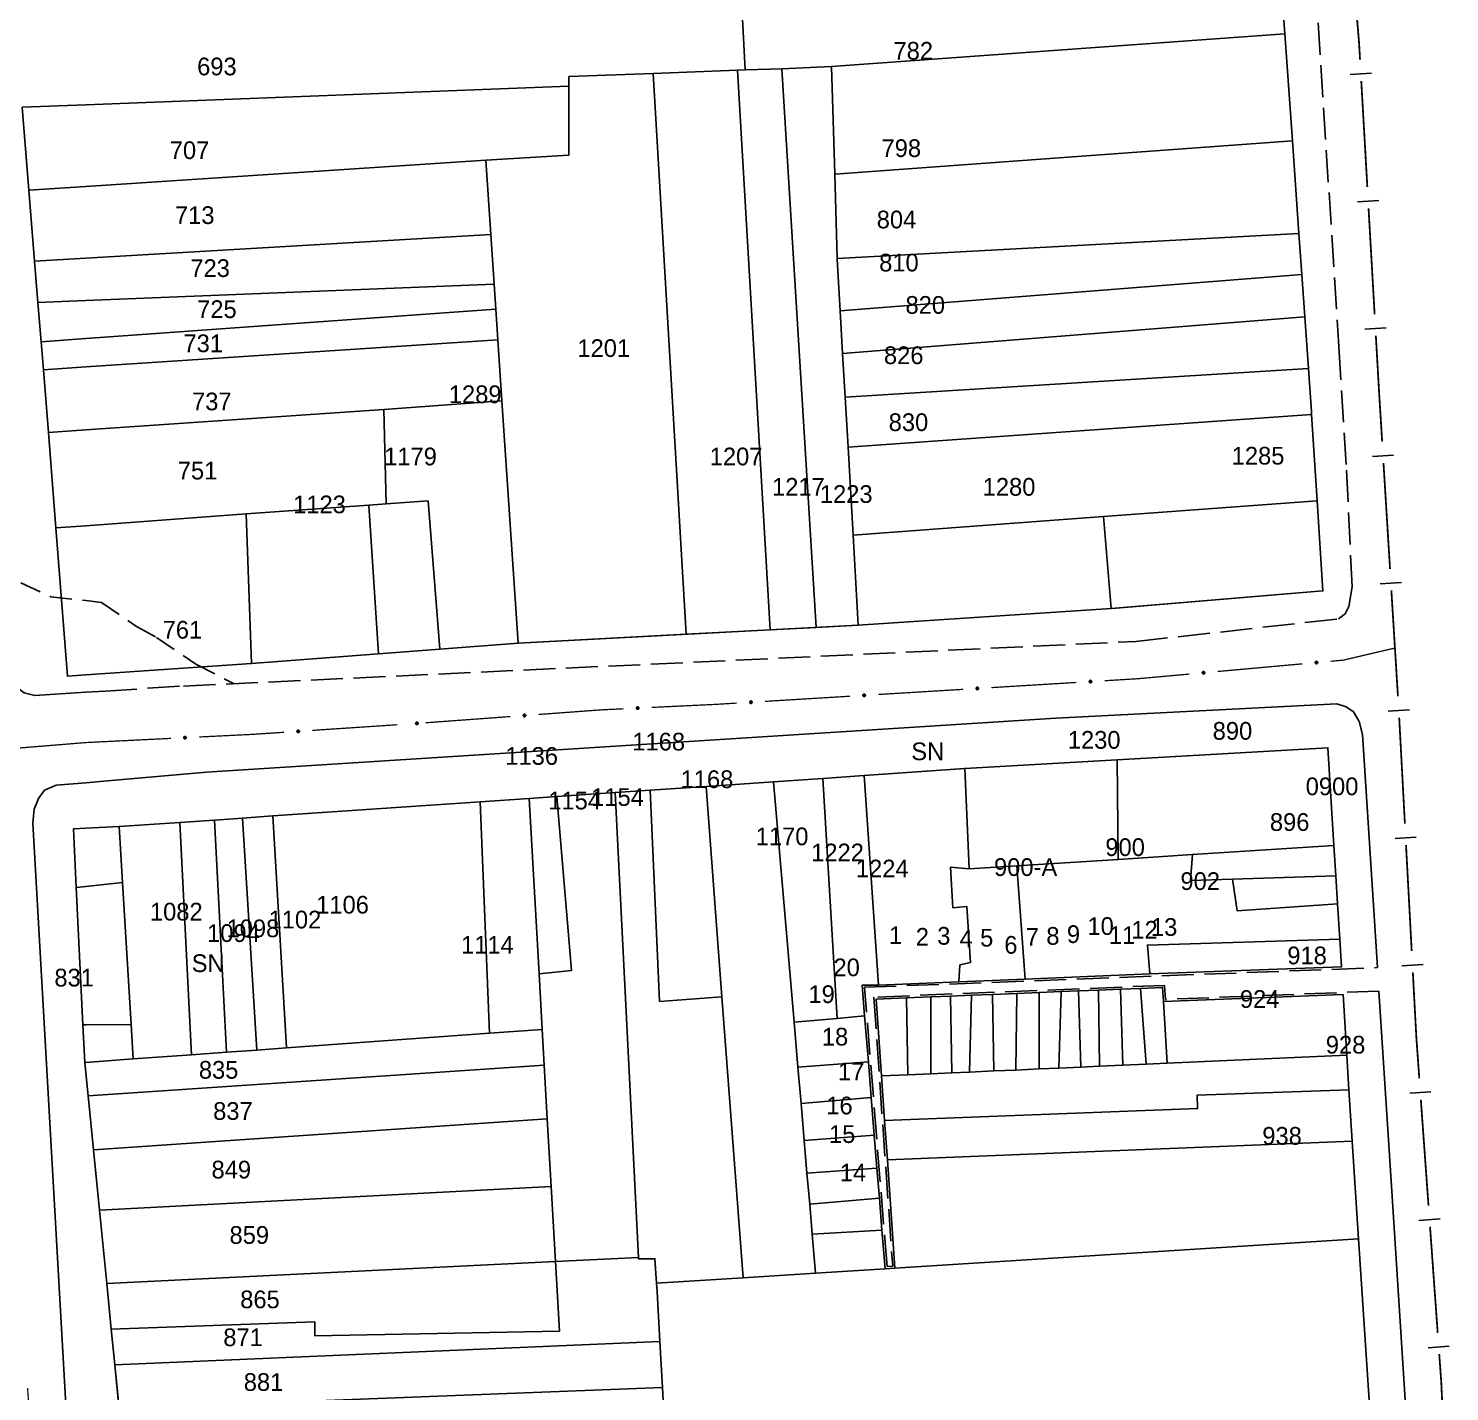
# Model space of a CAD drawing. Extents: x 201053 to 202535, y 4855063 to 4857394.
# Drawn here: x 202310.5 to 202511, y 4856424.2 to 4856616.6 of the extents above; entities that cross this region are included whole.
import ezdxf
from ezdxf.enums import TextEntityAlignment as Align

# ---------------------------------------------------------------- set-up
doc = ezdxf.new("R2010")
doc.units = 0
doc.header["$LTSCALE"] = 1.5
doc.header["$MEASUREMENT"] = 0
doc.linetypes.add('TRACO_11', pattern=[8, 3, -1, 3, -1])
doc.linetypes.add('TRACO_15', pattern=[3, 2, -1])
for name, color, linetype in [('CD_MALHA_LOTES', 7, 'CONTINUOUS'), ('LM-LIM-SETORES-BAIRROS', 250, 'CONTINUOUS'), ('RU-QUADRA', 210, 'CONTINUOUS'), ('SV-CAMINHO-TRILHA', 20, 'CONTINUOUS'), ('SV-EIXO-RUA-N-PAV', 6, 'CONTINUOUS'), ('SV-EIXO-RUA-PAV', 20, 'CONTINUOUS'), ('SV-RUA-PAVIM', 7, 'CONTINUOUS'), ('Th_NmrPort', 7, 'CONTINUOUS')]:
    doc.layers.add(name, color=color, linetype=linetype)

msp = doc.modelspace()

# ---------------------------------------------------------------- linework, layer by layer
at = {"layer": 'CD_MALHA_LOTES', "linetype": 'Continuous', "flags": 128}
for points in [[(202486.84, 4856628.23), (202486.89, 4856627.49), (202487.72, 4856615.78)], [(202411.61, 4856610.7), (202410.79, 4856625.99)], [(202423.77, 4856611.17), (202487.72, 4856615.78)], [(202487.72, 4856615.78), (202488.79, 4856600.68)], [(202398.62, 4856610.22), (202410.5, 4856610.66)], [(202410.5, 4856610.66), (202411.61, 4856610.7)], [(202415.14, 4856531.69), (202410.5, 4856610.66)], [(202416.74, 4856610.86), (202411.61, 4856610.7)], [(202416.74, 4856610.86), (202423.77, 4856611.17)], [(202421.62, 4856532.03), (202416.74, 4856610.86)], [(202424.22, 4856596.02), (202423.77, 4856611.17)], [(202318.57, 4856605.8), (202386.73, 4856608.43)], [(202374.98, 4856597.96), (202386.73, 4856598.7), (202386.73, 4856608.43)], [(202386.73, 4856608.43), (202386.73, 4856609.78), (202398.62, 4856610.22)], [(202403.25, 4856531.07), (202398.62, 4856610.22)], [(202309.59, 4856605.45), (202318.57, 4856605.8)], [(202310.54, 4856593.73), (202309.59, 4856605.45)], [(202424.22, 4856596.02), (202488.79, 4856600.68)], [(202488.79, 4856600.68), (202489.71, 4856587.63)], [(202318.57, 4856594.26), (202374.98, 4856597.96)], [(202375.69, 4856587.49), (202374.98, 4856597.96)], [(202310.54, 4856593.73), (202318.57, 4856594.26)], [(202424.58, 4856584.1), (202424.22, 4856596.02)], [(202311.35, 4856583.74), (202310.54, 4856593.73)], [(202318.57, 4856584.16), (202375.69, 4856587.49)], [(202376.16, 4856580.46), (202375.69, 4856587.49)], [(202424.58, 4856584.1), (202489.71, 4856587.63)], [(202489.71, 4856587.63), (202490.12, 4856581.83)], [(202311.35, 4856583.74), (202318.57, 4856584.16)], [(202311.82, 4856577.91), (202311.35, 4856583.74)], [(202425, 4856576.69), (202424.58, 4856583.96), (202424.58, 4856584.1)], [(202318.57, 4856578.18), (202376.16, 4856580.46)], [(202376.4, 4856576.94), (202376.16, 4856580.46)], [(202425, 4856576.69), (202490.12, 4856581.83)], [(202490.12, 4856581.83), (202490.54, 4856575.87)], [(202311.82, 4856577.91), (202318.57, 4856578.18)], [(202312.27, 4856572.35), (202311.82, 4856577.91)], [(202318.57, 4856572.8), (202376.4, 4856576.94)], [(202376.69, 4856572.62), (202376.4, 4856576.94)], [(202425.34, 4856570.71), (202425, 4856576.69)], [(202425.34, 4856570.71), (202490.54, 4856575.87)], [(202490.54, 4856575.87), (202491.06, 4856568.57)], [(202312.27, 4856572.35), (202318.57, 4856572.8)], [(202312.59, 4856568.41), (202312.27, 4856572.35)], [(202318.57, 4856568.8), (202376.69, 4856572.62)], [(202377.27, 4856563.99), (202376.69, 4856572.62)], [(202425.7, 4856564.52), (202425.34, 4856570.71)], [(202312.59, 4856568.41), (202318.57, 4856568.8)], [(202313.31, 4856559.56), (202312.59, 4856568.41)], [(202425.7, 4856564.52), (202491.06, 4856568.57)], [(202491.06, 4856568.57), (202491.49, 4856562.47), (202491.51, 4856562.08)], [(202426.11, 4856557.48), (202425.7, 4856564.52)], [(202318.57, 4856559.92), (202360.63, 4856562.78)], [(202360.63, 4856562.78), (202377.27, 4856563.99)], [(202360.95, 4856549.48), (202360.63, 4856562.78)], [(202379.58, 4856529.8), (202377.27, 4856563.99)], [(202426.11, 4856557.48), (202491.51, 4856562.08)], [(202491.51, 4856562.08), (202492.3, 4856549.91)], [(202313.31, 4856559.56), (202318.57, 4856559.92)], [(202314.33, 4856546.07), (202313.31, 4856559.56)], [(202426.82, 4856545.04), (202426.11, 4856557.48)], [(202341.18, 4856548.06), (202358.51, 4856549.3)], [(202358.51, 4856549.3), (202360.95, 4856549.48)], [(202359.87, 4856528.31), (202358.51, 4856549.3)], [(202368.51, 4856528.97), (202366.86, 4856549.9), (202360.95, 4856549.48)], [(202462.16, 4856547.67), (202492.3, 4856549.91)], [(202492.3, 4856549.91), (202493.11, 4856537.2), (202463.91, 4856534.76), (202463.24, 4856534.72)], [(202314.33, 4856546.07), (202318.57, 4856546.38)], [(202318.57, 4856546.38), (202341.18, 4856548.06)], [(202341.95, 4856526.96), (202341.18, 4856548.06)], [(202426.82, 4856545.04), (202462.16, 4856547.67)], [(202463.24, 4856534.72), (202462.16, 4856547.67)], [(202315.96, 4856525.15), (202314.33, 4856546.07)], [(202427.55, 4856532.35), (202426.82, 4856545.04)], [(202463.24, 4856534.72), (202427.55, 4856532.35)], [(202427.55, 4856532.35), (202421.62, 4856532.03)], [(202403.25, 4856531.07), (202379.58, 4856529.8)], [(202415.14, 4856531.69), (202403.25, 4856531.07)], [(202421.62, 4856532.03), (202415.14, 4856531.69)], [(202359.87, 4856528.31), (202341.95, 4856526.96)], [(202368.51, 4856528.97), (202359.87, 4856528.31)], [(202379.58, 4856529.8), (202368.51, 4856528.97)], [(202341.95, 4856526.96), (202318.57, 4856525.33)], [(202318.57, 4856525.33), (202315.96, 4856525.15)], [(202464.09, 4856513.35), (202493.81, 4856515.06), (202494.66, 4856501.25)], [(202428.4, 4856511.14), (202442.55, 4856512.11), (202442.57, 4856512.11)], [(202442.57, 4856512.11), (202464.09, 4856513.35)], [(202443.21, 4856497.98), (202442.57, 4856512.11)], [(202464.23, 4856499.31), (202464.09, 4856513.35)], [(202406.07, 4856509.61), (202415.6, 4856510.26)], [(202415.6, 4856510.26), (202422.53, 4856510.74)], [(202418.49, 4856476.31), (202415.6, 4856510.26)], [(202422.53, 4856510.74), (202428.4, 4856511.14)], [(202424.55, 4856476.87), (202422.53, 4856510.74)], [(202430.39, 4856481.55), (202428.4, 4856511.14)], [(202381.1, 4856507.9), (202385, 4856508.17)], [(202382.51, 4856483.15), (202387.07, 4856483.61), (202385, 4856508.17)], [(202385, 4856508.17), (202393.25, 4856508.73)], [(202393.25, 4856508.73), (202398.17, 4856509.07)], [(202396.54, 4856443.12), (202393.25, 4856508.73)], [(202398.17, 4856509.07), (202406.07, 4856509.61)], [(202408.31, 4856479.92), (202399.51, 4856479.25), (202398.17, 4856509.07)], [(202408.31, 4856479.92), (202406.07, 4856509.61)], [(202344.97, 4856505.43), (202374.21, 4856507.43)], [(202374.21, 4856507.43), (202381.1, 4856507.9)], [(202375.53, 4856474.78), (202374.21, 4856507.43)], [(202382.51, 4856483.15), (202381.1, 4856507.9)], [(202323.25, 4856503.94), (202331.82, 4856504.53)], [(202331.82, 4856504.53), (202336.72, 4856504.86)], [(202333.48, 4856471.73), (202331.82, 4856504.53)], [(202336.72, 4856504.86), (202340.69, 4856505.14)], [(202338.43, 4856472.09), (202336.72, 4856504.86)], [(202340.69, 4856505.14), (202344.97, 4856505.43)], [(202342.68, 4856472.4), (202340.69, 4856505.14)], [(202346.9, 4856472.71), (202344.97, 4856505.43)], [(202318.57, 4856503.7), (202316.81, 4856503.61)], [(202316.81, 4856503.61), (202317.21, 4856495.32)], [(202323.25, 4856503.94), (202318.57, 4856503.7)], [(202323.73, 4856496.03), (202323.25, 4856503.94)], [(202474.71, 4856499.98), (202494.66, 4856501.25)], [(202494.66, 4856501.25), (202494.92, 4856496.98)], [(202441.74, 4856482.02), (202441.89, 4856484.42), (202443.37, 4856484.75), (202442.88, 4856492.64), (202440.91, 4856492.47), (202440.58, 4856498.22), (202443.21, 4856497.98)], [(202449.94, 4856498.4), (202443.21, 4856497.98)], [(202449.94, 4856498.4), (202464.23, 4856499.31)], [(202451.11, 4856482.42), (202449.94, 4856498.4)], [(202474.71, 4856499.98), (202464.23, 4856499.31)], [(202480.34, 4856496.52), (202474.42, 4856496.33), (202474.71, 4856499.98)], [(202318.57, 4856495.47), (202323.73, 4856496.03)], [(202324.96, 4856476), (202323.73, 4856496.03)], [(202480.34, 4856496.52), (202494.92, 4856496.98)], [(202495.16, 4856493.03), (202481, 4856492.06), (202480.34, 4856496.52)], [(202494.92, 4856496.98), (202495.16, 4856493.03)], [(202317.21, 4856495.32), (202318.57, 4856495.47)], [(202318.16, 4856475.97), (202317.21, 4856495.32)], [(202495.16, 4856493.03), (202495.47, 4856488.05)], [(202468.69, 4856483.16), (202468.35, 4856487.21), (202495.47, 4856488.05)], [(202495.47, 4856488.05), (202495.71, 4856484.14)], [(202495.71, 4856484.14), (202468.69, 4856483.16)], [(202382.95, 4856475.31), (202382.51, 4856483.15)], [(202441.74, 4856482.02), (202430.39, 4856481.55)], [(202451.11, 4856482.42), (202441.74, 4856482.02)], [(202468.69, 4856483.16), (202451.11, 4856482.42)], [(202430.39, 4856481.55), (202428.09, 4856481.55), (202428.44, 4856477.22)], [(202437.79, 4856479.89), (202440.57, 4856480)], [(202440.57, 4856480), (202443.54, 4856480.12)], [(202440.75, 4856469.18), (202440.57, 4856480)], [(202443.22, 4856469.29), (202443.54, 4856480.12)], [(202443.54, 4856480.12), (202446.5, 4856480.24)], [(202446.5, 4856480.24), (202449.94, 4856480.38)], [(202446.66, 4856469.45), (202446.5, 4856480.24)], [(202449.77, 4856469.58), (202449.94, 4856480.38)], [(202449.94, 4856480.38), (202453.06, 4856480.51)], [(202453.06, 4856480.51), (202456.19, 4856480.64)], [(202453.06, 4856480.51), (202453.06, 4856469.73)], [(202455.86, 4856469.86), (202456.19, 4856480.64)], [(202456.19, 4856480.64), (202458.64, 4856480.74)], [(202458.64, 4856480.74), (202461.44, 4856480.85)], [(202458.96, 4856470), (202458.64, 4856480.74)], [(202461.44, 4856480.85), (202464.56, 4856480.98)], [(202461.6, 4856470.11), (202461.44, 4856480.85)], [(202464.56, 4856480.98), (202467.36, 4856481.09)], [(202464.89, 4856470.26), (202464.56, 4856480.98)], [(202467.36, 4856481.09), (202470.48, 4856481.22)], [(202468.18, 4856470.41), (202467.36, 4856481.09)], [(202470.48, 4856481.22), (202470.6, 4856479.23)], [(202470.6, 4856479.23), (202495.95, 4856480.22)], [(202495.95, 4856480.22), (202496.48, 4856471.67)], [(202411.31, 4856440.27), (202408.31, 4856479.92)], [(202430.82, 4856468.74), (202430.06, 4856479.57), (202434.34, 4856479.75)], [(202434.34, 4856479.75), (202437.79, 4856479.89)], [(202434.52, 4856468.9), (202434.34, 4856479.75)], [(202437.79, 4856469.05), (202437.79, 4856479.89)], [(202471.15, 4856470.54), (202470.6, 4856479.23)], [(202318.16, 4856475.97), (202318.57, 4856475.97)], [(202318.42, 4856470.65), (202318.16, 4856475.97)], [(202318.57, 4856475.97), (202324.96, 4856476)], [(202325.26, 4856471.14), (202324.96, 4856476)], [(202418.49, 4856476.31), (202424.55, 4856476.87)], [(202419.04, 4856469.96), (202418.49, 4856476.31)], [(202428.44, 4856477.22), (202424.55, 4856476.87)], [(202428.44, 4856477.22), (202428.97, 4856470.72)], [(202375.53, 4856474.78), (202346.9, 4856472.71)], [(202382.95, 4856475.31), (202375.53, 4856474.78)], [(202383.24, 4856470.26), (202382.95, 4856475.31)], [(202338.43, 4856472.09), (202333.48, 4856471.73)], [(202342.68, 4856472.4), (202338.43, 4856472.09)], [(202346.9, 4856472.71), (202342.68, 4856472.4)], [(202318.42, 4856470.65), (202318.57, 4856470.66)], [(202318.57, 4856469.18), (202318.42, 4856470.65)], [(202318.57, 4856470.66), (202325.26, 4856471.14)], [(202318.89, 4856465.93), (202383.24, 4856470.26)], [(202333.48, 4856471.73), (202325.26, 4856471.14)], [(202383.67, 4856462.67), (202383.24, 4856470.26)], [(202419.04, 4856469.96), (202428.97, 4856470.72)], [(202419.47, 4856464.84), (202419.04, 4856469.96)], [(202428.97, 4856470.72), (202429.38, 4856465.68)], [(202458.96, 4856470), (202455.86, 4856469.86)], [(202461.6, 4856470.11), (202458.96, 4856470)], [(202464.89, 4856470.26), (202461.6, 4856470.11)], [(202468.18, 4856470.41), (202464.89, 4856470.26)], [(202471.15, 4856470.54), (202468.18, 4856470.41)], [(202496.48, 4856471.67), (202471.15, 4856470.54)], [(202496.48, 4856471.67), (202496.78, 4856466.78)], [(202318.89, 4856465.93), (202318.57, 4856469.18)], [(202430.82, 4856468.74), (202434.52, 4856468.9)], [(202431.26, 4856462.48), (202430.82, 4856468.74)], [(202437.79, 4856469.05), (202434.52, 4856468.9)], [(202440.75, 4856469.18), (202437.79, 4856469.05)], [(202443.22, 4856469.29), (202440.75, 4856469.18)], [(202446.66, 4856469.45), (202443.22, 4856469.29)], [(202449.77, 4856469.58), (202446.66, 4856469.45)], [(202453.06, 4856469.73), (202449.77, 4856469.58)], [(202455.86, 4856469.86), (202453.06, 4856469.73)], [(202319.64, 4856458.31), (202318.89, 4856465.93)], [(202431.26, 4856462.48), (202475.41, 4856464.13), (202475.35, 4856466.01), (202496.78, 4856466.78)], [(202496.78, 4856466.78), (202497.22, 4856459.52)], [(202419.47, 4856464.84), (202429.38, 4856465.68)], [(202419.92, 4856459.62), (202419.47, 4856464.84)], [(202429.38, 4856465.68), (202429.8, 4856460.41)], [(202319.64, 4856458.31), (202383.67, 4856462.67)], [(202384.21, 4856453.15), (202383.67, 4856462.67)], [(202431.65, 4856456.9), (202431.26, 4856462.48)], [(202419.92, 4856459.62), (202429.8, 4856460.41)], [(202429.8, 4856460.41), (202430.18, 4856455.71)], [(202320.48, 4856449.79), (202319.64, 4856458.31)], [(202420.31, 4856455.02), (202419.92, 4856459.62)], [(202431.65, 4856456.9), (202497.22, 4856459.52)], [(202497.22, 4856459.52), (202498.12, 4856445.75)], [(202432.72, 4856441.63), (202431.65, 4856456.9)], [(202420.31, 4856455.02), (202430.18, 4856455.71)], [(202420.69, 4856450.63), (202420.31, 4856455.02)], [(202430.18, 4856455.71), (202430.53, 4856451.49)], [(202320.48, 4856449.79), (202384.21, 4856453.15)], [(202384.82, 4856442.54), (202384.21, 4856453.15)], [(202420.69, 4856450.63), (202430.53, 4856451.49)], [(202421.05, 4856446.4), (202420.69, 4856450.63)], [(202430.53, 4856451.49), (202430.89, 4856447)], [(202321.51, 4856439.44), (202320.48, 4856449.79)], [(202421.05, 4856446.4), (202430.89, 4856447)], [(202421.51, 4856440.92), (202421.05, 4856446.4)], [(202430.89, 4856447), (202431.33, 4856441.54)], [(202498.12, 4856445.75), (202432.72, 4856441.63)], [(202498.12, 4856445.75), (202502.52, 4856378.86), (202502.53, 4856378.73)], [(202321.51, 4856439.44), (202384.82, 4856442.54)], [(202322.14, 4856433.03), (202350.87, 4856434.06), (202350.87, 4856432.09), (202385.38, 4856432.75), (202384.82, 4856442.54)], [(202396.54, 4856443.12), (202384.82, 4856442.54)], [(202399.09, 4856439.5), (202398.85, 4856442.94), (202396.55, 4856442.94), (202396.54, 4856443.12)], [(202399.09, 4856439.5), (202411.31, 4856440.27)], [(202421.51, 4856440.92), (202411.31, 4856440.27)], [(202431.33, 4856441.54), (202421.51, 4856440.92)], [(202431.33, 4856441.54), (202432.72, 4856441.63)], [(202322.14, 4856433.03), (202321.51, 4856439.44)], [(202399.56, 4856431.25), (202399.18, 4856438.34), (202399.09, 4856439.5)], [(202322.64, 4856427.97), (202322.14, 4856433.03)], [(202322.64, 4856427.97), (202399.56, 4856431.25)], [(202399.91, 4856424.76), (202399.56, 4856431.25)], [(202323.25, 4856421.82), (202322.64, 4856427.97)], [(202323.25, 4856421.82), (202399.91, 4856424.76)], [(202400.21, 4856419.18), (202399.91, 4856424.76)]]:
    msp.add_lwpolyline(points, dxfattribs=at)
at = {"layer": 'LM-LIM-SETORES-BAIRROS', "const_width": 0.25}
for points in [[(202498.2, 4856614.56), (202497.15684, 4856627.110127)], [(202498.223246, 4856614.15407), (202498.2, 4856614.56)], [(202498.337589, 4856612.157342), (202498.223246, 4856614.15407)], [(202499.366675, 4856594.186783), (202498.509103, 4856609.162249)], [(202500.395761, 4856576.216224), (202499.538189, 4856591.19169)], [(202501.01, 4856565.49), (202500.567276, 4856573.221131)], [(202501.025831, 4856565.234287), (202501.01, 4856565.49)], [(202501.458358, 4856558.247662), (202501.025831, 4856565.234287)], [(202502.570571, 4856540.282057), (202501.643727, 4856555.253395)], [(202503.682784, 4856522.316451), (202502.75594, 4856537.287789)], [(202504.664293, 4856504.343298), (202503.861698, 4856519.321811)], [(202505.627407, 4856486.369083), (202504.824812, 4856501.347596)], [(202506.28, 4856474.19), (202505.787926, 4856483.373381)], [(202506.337935, 4856473.388646), (202506.28, 4856474.19)], [(202506.698477, 4856468.401662), (202506.337935, 4856473.388646)], [(202507.996428, 4856450.44852), (202506.914802, 4856465.409472)], [(202509.29438, 4856432.495377), (202508.212754, 4856447.456329)], [(202509.79, 4856425.64), (202509.510705, 4856429.503187)], [(202509.795905, 4856425.513407), (202509.79, 4856425.64)], [(202510.04, 4856420.28), (202509.795905, 4856425.513407)]]:
    msp.add_lwpolyline(points, dxfattribs=at)
at = {"layer": 'LM-LIM-SETORES-BAIRROS'}
for points in [[(202499.949478, 4856610.24637), (202496.954385, 4856610.074856)], [(202500.978564, 4856592.275811), (202497.983471, 4856592.104297)], [(202502.007651, 4856574.305253), (202499.012558, 4856574.133738)], [(202503.079071, 4856556.344168), (202500.084803, 4856556.158799)], [(202504.191284, 4856538.378563), (202501.197017, 4856538.193194)], [(202505.303497, 4856520.412957), (202502.30923, 4856520.227588)], [(202506.269157, 4856502.426423), (202503.273454, 4856502.265904)], [(202507.232271, 4856484.452208), (202504.236568, 4856484.291689)], [(202508.338789, 4856466.515031), (202505.346599, 4856466.298706)], [(202509.63674, 4856448.561889), (202506.64455, 4856448.345563)], [(202510.934692, 4856430.608746), (202507.942501, 4856430.392421)]]:
    msp.add_lwpolyline(points, dxfattribs=at)
at = {"layer": 'RU-QUADRA', "linetype": 'Continuous', "flags": 128}
for points in [[(202309.59, 4856605.45), (202310.54, 4856593.73), (202311.35, 4856583.74), (202311.82, 4856577.91), (202312.27, 4856572.35), (202312.59, 4856568.41), (202313.31, 4856559.56), (202314.33, 4856546.07), (202315.96, 4856525.15), (202318.57, 4856525.33), (202341.95, 4856526.96), (202359.87, 4856528.31), (202368.51, 4856528.97), (202379.58, 4856529.8), (202427.55, 4856532.35), (202463.24, 4856534.72), (202493.11, 4856537.2), (202492.3, 4856549.91), (202491.51, 4856562.08), (202491.49, 4856562.47), (202491.06, 4856568.57), (202490.54, 4856575.87), (202490.12, 4856581.83), (202489.71, 4856587.63), (202488.79, 4856600.68), (202487.72, 4856615.78), (202486.84, 4856628.23)], [(202502.52, 4856378.86), (202498.12, 4856445.75), (202497.22, 4856459.52), (202496.78, 4856466.78), (202496.48, 4856471.67), (202495.95, 4856480.22), (202470.6, 4856479.23), (202470.48, 4856481.22), (202467.36, 4856481.09), (202464.56, 4856480.98), (202461.44, 4856480.85), (202458.64, 4856480.74), (202456.19, 4856480.64), (202453.06, 4856480.51), (202449.94, 4856480.38), (202446.5, 4856480.24), (202443.54, 4856480.12), (202440.57, 4856480), (202437.79, 4856479.89), (202434.34, 4856479.75), (202430.06, 4856479.57), (202430.82, 4856468.74), (202431.26, 4856462.48), (202431.65, 4856456.9), (202432.72, 4856441.63), (202431.33, 4856441.54), (202430.89, 4856447), (202430.53, 4856451.49), (202430.18, 4856455.71), (202429.8, 4856460.41), (202429.38, 4856465.68), (202428.97, 4856470.72), (202428.44, 4856477.22), (202428.09, 4856481.55), (202430.39, 4856481.55), (202441.74, 4856482.02), (202451.11, 4856482.42), (202468.69, 4856483.16), (202495.71, 4856484.14), (202495.47, 4856488.05), (202495.16, 4856493.03), (202494.92, 4856496.98), (202494.66, 4856501.25), (202493.81, 4856515.06), (202442.56, 4856512.11), (202428.4, 4856511.14), (202422.53, 4856510.74), (202415.6, 4856510.26), (202406.07, 4856509.61), (202398.17, 4856509.07), (202393.25, 4856508.73), (202385, 4856508.17), (202381.1, 4856507.9), (202374.21, 4856507.43), (202344.97, 4856505.43), (202340.69, 4856505.14), (202336.72, 4856504.86), (202331.82, 4856504.53), (202323.25, 4856503.94), (202318.57, 4856503.7), (202316.81, 4856503.61), (202317.21, 4856495.32), (202318.16, 4856475.97), (202318.42, 4856470.65), (202318.57, 4856469.18), (202318.89, 4856465.93), (202319.64, 4856458.31), (202320.48, 4856449.79), (202321.51, 4856439.44), (202322.14, 4856433.03), (202322.64, 4856427.97), (202323.27, 4856421.58)]]:
    msp.add_lwpolyline(points, dxfattribs=at)
at = {"layer": 'SV-CAMINHO-TRILHA', "linetype": 'TRACO_15'}
for points in [[(202307.31, 4856541.33, 8.68), (202309.42, 4856538.32, 8.68), (202313.63, 4856536.37, 9.68), (202318.56, 4856535.83, 9.91)], [(202318.56, 4856535.83, 9.91), (202320.78, 4856535.57, 9.91), (202325.74, 4856532.15, 9.91), (202328.56, 4856530.62, 9.91), (202334.1, 4856526.85, 9.72), (202339.42, 4856524.12, 9.72)]]:
    msp.add_polyline3d(points, dxfattribs=at)
at = {"layer": 'SV-EIXO-RUA-N-PAV', "const_width": 0.18}
msp.add_lwpolyline([(202497.96, 4856616.45), (202498.043374, 4856616.444351)], dxfattribs=at)
at = {"layer": 'SV-EIXO-RUA-PAV', "const_width": 0.18}
for points in [[(202495.98, 4856527.42), (202502.992146, 4856529.067663)], [(202502.992146, 4856529.067663), (202503.260921, 4856529.130817)], [(202478.255461, 4856525.817022), (202490.206685, 4856526.897872)], [(202494.190426, 4856527.258155), (202495.186362, 4856527.348226)], [(202495.186362, 4856527.348226), (202495.98, 4856527.42)], [(202446.3395, 4856523.543668), (202458.317397, 4856524.271673)], [(202462.310029, 4856524.514342), (202466.302661, 4856524.75701)], [(202466.302661, 4856524.75701), (202467.01, 4856524.8)], [(202467.01, 4856524.8), (202474.271719, 4856525.456738)], [(202414.398442, 4856521.60232), (202426.376339, 4856522.330325)], [(202430.368971, 4856522.572994), (202442.346868, 4856523.300999)], [(202382.453801, 4856519.753845), (202390.432226, 4856520.340989)], [(202390.432226, 4856520.340989), (202391.37, 4856520.41)], [(202391.37, 4856520.41), (202394.426188, 4856520.556348)], [(202398.42161, 4856520.747671), (202407.411309, 4856521.178149)], [(202407.411309, 4856521.178149), (202407.45, 4856521.18)], [(202407.45, 4856521.18), (202410.40581, 4856521.359651)], [(202350.532949, 4856517.507289), (202362.506394, 4856518.305174)], [(202366.496952, 4856518.579557), (202378.464589, 4856519.460273)], [(202318.58, 4856515.79), (202330.565518, 4856516.379369)], [(202334.560691, 4856516.575826), (202341.552243, 4856516.919625)], [(202341.552243, 4856516.919625), (202342.17, 4856516.95)], [(202342.17, 4856516.95), (202346.541801, 4856517.241328)], [(202307.548501, 4856514.887066), (202318.511838, 4856515.784422)], [(202318.511838, 4856515.784422), (202318.58, 4856515.79)], [(202310.35241, 4856424.686705), (202311.145495, 4856412.712941)]]:
    msp.add_lwpolyline(points, dxfattribs=at)
at = {"layer": 'SV-EIXO-RUA-PAV'}
for points in [[(202492.045544, 4856527.174705), (202492.076337, 4856527.212703), (202492.110572, 4856527.239064), (202492.145453, 4856527.252831), (202492.17945, 4856527.25696), (202492.214705, 4856527.257267), (202492.250319, 4856527.249734), (202492.287993, 4856527.232618), (202492.326327, 4856527.201996), (202492.351026, 4856527.165151), (202492.366354, 4856527.131676), (202492.3727, 4856527.096474), (202492.372424, 4856527.06222), (202492.363376, 4856527.025486), (202492.345658, 4856526.987475), (202492.313934, 4856526.949674), (202492.280194, 4856526.924061), (202492.246105, 4856526.91163), (202492.210675, 4856526.905474), (202492.174678, 4856526.905592), (202492.139762, 4856526.913188), (202492.101524, 4856526.931097), (202492.064629, 4856526.962903), (202492.038699, 4856526.996263), (202492.025792, 4856527.030168), (202492.020517, 4856527.065186), (202492.019779, 4856527.100543), (202492.025861, 4856527.136657), (202492.045544, 4856527.174705)], [(202460.163619, 4856524.494169), (202460.195518, 4856524.531242), (202460.230515, 4856524.556582), (202460.265788, 4856524.569315), (202460.299891, 4856524.57244), (202460.335141, 4856524.571707), (202460.370516, 4856524.563127), (202460.40767, 4856524.544908), (202460.445084, 4856524.513169), (202460.468686, 4856524.475612), (202460.48302, 4856524.441699), (202460.488326, 4856524.406326), (202460.48704, 4856524.372095), (202460.476913, 4856524.335643), (202460.458082, 4856524.298172), (202460.425257, 4856524.261323), (202460.390776, 4856524.236715), (202460.356335, 4856524.225295), (202460.32074, 4856524.220186), (202460.284762, 4856524.221366), (202460.250085, 4856524.229988), (202460.212391, 4856524.249016), (202460.17645, 4856524.281896), (202460.151515, 4856524.316006), (202460.139614, 4856524.350277), (202460.135373, 4856524.385435), (202460.135678, 4856524.420798), (202460.142822, 4856524.456718), (202460.163619, 4856524.494169)], [(202476.110578, 4856525.733572), (202476.141371, 4856525.77157), (202476.175606, 4856525.79793), (202476.210488, 4856525.811698), (202476.244484, 4856525.815827), (202476.27974, 4856525.816134), (202476.315353, 4856525.808601), (202476.353028, 4856525.791485), (202476.391362, 4856525.760863), (202476.416061, 4856525.724018), (202476.431388, 4856525.690542), (202476.437734, 4856525.655341), (202476.437459, 4856525.621087), (202476.428411, 4856525.584353), (202476.410692, 4856525.546342), (202476.378968, 4856525.508541), (202476.345228, 4856525.482928), (202476.311139, 4856525.470497), (202476.275709, 4856525.464341), (202476.239712, 4856525.464459), (202476.204796, 4856525.472055), (202476.166558, 4856525.489964), (202476.129663, 4856525.52177), (202476.103733, 4856525.55513), (202476.090827, 4856525.589035), (202476.085551, 4856525.624052), (202476.084814, 4856525.65941), (202476.090895, 4856525.695524), (202476.110578, 4856525.733572)], [(202428.222561, 4856522.552821), (202428.254461, 4856522.589894), (202428.289458, 4856522.615234), (202428.32473, 4856522.627967), (202428.358833, 4856522.631092), (202428.394083, 4856522.630359), (202428.429459, 4856522.62178), (202428.466612, 4856522.60356), (202428.504027, 4856522.571821), (202428.527629, 4856522.534264), (202428.541962, 4856522.500351), (202428.547268, 4856522.464978), (202428.545983, 4856522.430747), (202428.535855, 4856522.394295), (202428.517024, 4856522.356824), (202428.484199, 4856522.319975), (202428.449718, 4856522.295367), (202428.415278, 4856522.283947), (202428.379682, 4856522.278838), (202428.343704, 4856522.280018), (202428.309027, 4856522.28864), (202428.271334, 4856522.307668), (202428.235393, 4856522.340548), (202428.210457, 4856522.374658), (202428.198556, 4856522.408929), (202428.194316, 4856522.444087), (202428.194621, 4856522.47945), (202428.201765, 4856522.51537), (202428.222561, 4856522.552821)], [(202444.19309, 4856523.523495), (202444.224989, 4856523.560568), (202444.259987, 4856523.585908), (202444.295259, 4856523.598641), (202444.329362, 4856523.601766), (202444.364612, 4856523.601033), (202444.399987, 4856523.592454), (202444.437141, 4856523.574234), (202444.474556, 4856523.542495), (202444.498158, 4856523.504938), (202444.512491, 4856523.471025), (202444.517797, 4856523.435652), (202444.516511, 4856523.401421), (202444.506384, 4856523.364969), (202444.487553, 4856523.327498), (202444.454728, 4856523.290649), (202444.420247, 4856523.266041), (202444.385807, 4856523.254621), (202444.350211, 4856523.249512), (202444.314233, 4856523.250692), (202444.279556, 4856523.259314), (202444.241862, 4856523.278342), (202444.205921, 4856523.311222), (202444.180986, 4856523.345332), (202444.169085, 4856523.379603), (202444.164844, 4856523.414761), (202444.16515, 4856523.450124), (202444.172294, 4856523.486044), (202444.19309, 4856523.523495)], [(202396.275118, 4856520.755092), (202396.307491, 4856520.791752), (202396.342811, 4856520.81664), (202396.378244, 4856520.828919), (202396.412385, 4856520.831605), (202396.447622, 4856520.830419), (202396.482885, 4856520.821385), (202396.519801, 4856520.80269), (202396.556804, 4856520.770473), (202396.579922, 4856520.732615), (202396.593818, 4856520.698521), (202396.598669, 4856520.663082), (202396.596943, 4856520.62887), (202396.586348, 4856520.592552), (202396.567037, 4856520.555326), (202396.533741, 4856520.518902), (202396.498947, 4856520.49474), (202396.464362, 4856520.483763), (202396.428704, 4856520.479112), (202396.392744, 4856520.480754), (202396.358181, 4856520.489821), (202396.320735, 4856520.509332), (202396.285219, 4856520.542672), (202396.260725, 4856520.5771), (202396.249265, 4856520.611521), (202396.245477, 4856520.64673), (202396.246236, 4856520.682087), (202396.253842, 4856520.717911), (202396.275118, 4856520.755092)], [(202412.252032, 4856521.582147), (202412.283932, 4856521.61922), (202412.318929, 4856521.64456), (202412.354201, 4856521.657293), (202412.388305, 4856521.660418), (202412.423554, 4856521.659685), (202412.45893, 4856521.651106), (202412.496083, 4856521.632886), (202412.533498, 4856521.601147), (202412.5571, 4856521.56359), (202412.571434, 4856521.529677), (202412.576739, 4856521.494304), (202412.575454, 4856521.460073), (202412.565326, 4856521.423621), (202412.546495, 4856521.38615), (202412.51367, 4856521.349301), (202412.479189, 4856521.324693), (202412.444749, 4856521.313273), (202412.409153, 4856521.308164), (202412.373175, 4856521.309344), (202412.338498, 4856521.317966), (202412.300805, 4856521.336994), (202412.264864, 4856521.369874), (202412.239928, 4856521.403984), (202412.228027, 4856521.438255), (202412.223787, 4856521.473413), (202412.224092, 4856521.508777), (202412.231236, 4856521.544696), (202412.252032, 4856521.582147)], [(202365.128628, 4856518.589239), (202365.160052, 4856518.626716), (202365.194723, 4856518.6525), (202365.22983, 4856518.665682), (202365.263891, 4856518.669242), (202365.299147, 4856518.668958), (202365.334629, 4856518.660831), (202365.372012, 4856518.643086), (202365.409828, 4856518.611828), (202365.433907, 4856518.574574), (202365.448673, 4856518.540847), (202365.454429, 4856518.505544), (202365.45358, 4856518.4713), (202365.443919, 4856518.434722), (202365.425567, 4856518.397013), (202365.393214, 4856518.359748), (202365.35905, 4856518.334703), (202365.324758, 4856518.322845), (202365.289231, 4856518.317282), (202365.253241, 4856518.318003), (202365.218457, 4856518.326182), (202365.180523, 4856518.344728), (202365.144166, 4856518.377147), (202365.118797, 4856518.410936), (202365.10646, 4856518.445053), (202365.101771, 4856518.480153), (202365.101626, 4856518.515518), (202365.108311, 4856518.551526), (202365.128628, 4856518.589239)], [(202380.307823, 4856519.706298), (202380.339247, 4856519.743775), (202380.373918, 4856519.769559), (202380.409025, 4856519.782741), (202380.443086, 4856519.786301), (202380.478342, 4856519.786018), (202380.513824, 4856519.77789), (202380.551207, 4856519.760146), (202380.589023, 4856519.728887), (202380.613102, 4856519.691634), (202380.627867, 4856519.657906), (202380.633624, 4856519.622604), (202380.632775, 4856519.588359), (202380.623113, 4856519.551781), (202380.604761, 4856519.514073), (202380.572409, 4856519.476808), (202380.538245, 4856519.451763), (202380.503953, 4856519.439904), (202380.468426, 4856519.434341), (202380.432436, 4856519.435062), (202380.397651, 4856519.443241), (202380.359718, 4856519.461787), (202380.323361, 4856519.494206), (202380.297992, 4856519.527995), (202380.285655, 4856519.562112), (202380.280966, 4856519.597212), (202380.28082, 4856519.632577), (202380.287506, 4856519.668585), (202380.307823, 4856519.706298)], [(202332.414191, 4856516.580489), (202332.446517, 4856516.617191), (202332.481805, 4856516.642124), (202332.517223, 4856516.654448), (202332.55136, 4856516.657178), (202332.586598, 4856516.656037), (202332.621872, 4856516.647049), (202332.658813, 4856516.628401), (202332.695858, 4856516.596231), (202332.719023, 4856516.558404), (202332.732964, 4856516.524327), (202332.73786, 4856516.488895), (202332.736178, 4856516.454681), (202332.72563, 4856516.418349), (202332.706366, 4856516.381098), (202332.673117, 4856516.344631), (202332.638354, 4856516.320424), (202332.603784, 4856516.309403), (202332.568131, 4856516.304706), (202332.53217, 4856516.306302), (202332.497595, 4856516.315325), (202332.460124, 4856516.334788), (202332.424565, 4856516.368082), (202332.400027, 4856516.402478), (202332.388523, 4856516.436885), (202332.384689, 4856516.472089), (202332.385403, 4856516.507447), (202332.392963, 4856516.543281), (202332.414191, 4856516.580489)], [(202348.386693, 4856517.474592), (202348.418376, 4856517.511851), (202348.453224, 4856517.537395), (202348.488422, 4856517.550334), (202348.522506, 4856517.553657), (202348.557759, 4856517.55313), (202348.593185, 4856517.544757), (202348.630444, 4856517.526754), (202348.668043, 4856517.495235), (202348.691864, 4856517.457816), (202348.706395, 4856517.423987), (202348.711907, 4856517.388645), (202348.710821, 4856517.354407), (202348.700907, 4856517.317897), (202348.682295, 4856517.280317), (202348.649685, 4856517.243277), (202348.615349, 4856517.218469), (202348.580975, 4856517.206847), (202348.54541, 4856517.201531), (202348.509426, 4856517.2025), (202348.474699, 4856517.21092), (202348.436895, 4856517.229728), (202348.400763, 4856517.262398), (202348.375629, 4856517.296362), (202348.363528, 4856517.330563), (202348.359082, 4856517.365695), (202348.359181, 4856517.40106), (202348.366116, 4856517.437021), (202348.386693, 4856517.474592)]]:
    msp.add_lwpolyline(points, close=True, dxfattribs=at)
for points in [[(202492.019779, 4856527.100543), (202492.351026, 4856527.165151)], [(202492.020517, 4856527.065186), (202492.366354, 4856527.131676)], [(202492.023822, 4856527.084296), (202492.353575, 4856527.149741)], [(202492.025781, 4856527.047481), (202492.368011, 4856527.111314)], [(202492.025792, 4856527.030168), (202492.3727, 4856527.096474)], [(202492.025861, 4856527.136657), (202492.326327, 4856527.201996)], [(202492.027544, 4856527.118885), (202492.334072, 4856527.1836)], [(202492.035771, 4856527.012762), (202492.369602, 4856527.078576)], [(202492.036702, 4856527.153966), (202492.30382, 4856527.215116)], [(202492.038699, 4856526.996263), (202492.372424, 4856527.06222)], [(202492.045544, 4856527.174705), (202492.287993, 4856527.232618)], [(202492.053916, 4856526.978781), (202492.363285, 4856527.042382)], [(202492.063158, 4856527.194721), (202492.261829, 4856527.24009)], [(202492.064629, 4856526.962903), (202492.363376, 4856527.025486)], [(202492.076337, 4856527.212703), (202492.250319, 4856527.249734)], [(202492.086763, 4856526.948869), (202492.351531, 4856527.005697)], [(202492.095788, 4856527.227814), (202492.223784, 4856527.251721)], [(202492.101524, 4856526.931097), (202492.345658, 4856526.987475)], [(202492.110572, 4856527.239064), (202492.214705, 4856527.257267)], [(202492.125913, 4856526.925008), (202492.322111, 4856526.967414)], [(202492.139762, 4856526.913188), (202492.313934, 4856526.949674)], [(202492.161485, 4856526.910414), (202492.290718, 4856526.935803)], [(202492.174678, 4856526.905592), (202492.280194, 4856526.924061)], [(202460.135373, 4856524.385435), (202460.48302, 4856524.441699)], [(202460.135678, 4856524.420798), (202460.468686, 4856524.475612)], [(202460.13924, 4856524.40444), (202460.47078, 4856524.460134)], [(202460.139614, 4856524.350277), (202460.488326, 4856524.406326)], [(202460.140113, 4856524.367583), (202460.484076, 4856524.421298)], [(202460.142822, 4856524.456718), (202460.445084, 4856524.513169)], [(202460.14398, 4856524.438904), (202460.452283, 4856524.494552)], [(202460.149075, 4856524.332585), (202460.484701, 4856524.388527)], [(202460.151515, 4856524.316006), (202460.48704, 4856524.372095)], [(202460.154169, 4856524.473699), (202460.422974, 4856524.526947)], [(202460.163619, 4856524.494169), (202460.40767, 4856524.544908)], [(202460.16621, 4856524.298083), (202460.477319, 4856524.352535)], [(202460.17645, 4856524.281896), (202460.476913, 4856524.335643)], [(202460.181815, 4856524.513657), (202460.381737, 4856524.553149)], [(202460.195518, 4856524.531242), (202460.370516, 4856524.563127)], [(202460.198161, 4856524.267216), (202460.46449, 4856524.316212)], [(202460.212391, 4856524.249016), (202460.458082, 4856524.298172)], [(202460.215406, 4856524.545773), (202460.344052, 4856524.565896)], [(202460.230515, 4856524.556582), (202460.335141, 4856524.571707)], [(202460.236591, 4856524.242211), (202460.433954, 4856524.278813)], [(202460.250085, 4856524.229988), (202460.425257, 4856524.261323)], [(202460.271717, 4856524.226574), (202460.401642, 4856524.248141)], [(202460.284762, 4856524.221366), (202460.390776, 4856524.236715)], [(202476.084814, 4856525.65941), (202476.416061, 4856525.724018)], [(202476.085551, 4856525.624052), (202476.431388, 4856525.690542)], [(202476.088856, 4856525.643163), (202476.418609, 4856525.708608)], [(202476.090815, 4856525.606348), (202476.433045, 4856525.670181)], [(202476.090827, 4856525.589035), (202476.437734, 4856525.655341)], [(202476.090895, 4856525.695524), (202476.391362, 4856525.760863)], [(202476.092578, 4856525.677752), (202476.399106, 4856525.742467)], [(202476.100806, 4856525.571629), (202476.434636, 4856525.637443)], [(202476.101736, 4856525.712833), (202476.368854, 4856525.773983)], [(202476.103733, 4856525.55513), (202476.437459, 4856525.621087)], [(202476.110578, 4856525.733572), (202476.353028, 4856525.791485)], [(202476.11895, 4856525.537648), (202476.428319, 4856525.601249)], [(202476.128192, 4856525.753588), (202476.326863, 4856525.798957)], [(202476.129663, 4856525.52177), (202476.428411, 4856525.584353)], [(202476.141371, 4856525.77157), (202476.315353, 4856525.808601)], [(202476.151797, 4856525.507736), (202476.416566, 4856525.564564)], [(202476.160822, 4856525.786681), (202476.288818, 4856525.810588)], [(202476.166558, 4856525.489964), (202476.410692, 4856525.546342)], [(202476.175606, 4856525.79793), (202476.27974, 4856525.816134)], [(202476.190947, 4856525.483875), (202476.387146, 4856525.526281)], [(202476.204796, 4856525.472055), (202476.378968, 4856525.508541)], [(202476.226519, 4856525.469281), (202476.355752, 4856525.494669)], [(202476.239712, 4856525.464459), (202476.345228, 4856525.482928)], [(202428.194316, 4856522.444087), (202428.541962, 4856522.500351)], [(202428.194621, 4856522.47945), (202428.527629, 4856522.534264)], [(202428.198182, 4856522.463092), (202428.529722, 4856522.518786)], [(202428.198556, 4856522.408929), (202428.547268, 4856522.464978)], [(202428.199055, 4856522.426235), (202428.543019, 4856522.47995)], [(202428.201765, 4856522.51537), (202428.504027, 4856522.571821)], [(202428.202923, 4856522.497556), (202428.511226, 4856522.553205)], [(202428.208018, 4856522.391237), (202428.543643, 4856522.447179)], [(202428.210457, 4856522.374658), (202428.545983, 4856522.430747)], [(202428.213111, 4856522.532351), (202428.481916, 4856522.585599)], [(202428.222561, 4856522.552821), (202428.466612, 4856522.60356)], [(202428.225152, 4856522.356735), (202428.536262, 4856522.411187)], [(202428.235393, 4856522.340548), (202428.535855, 4856522.394295)], [(202428.240757, 4856522.572309), (202428.440679, 4856522.611801)], [(202428.254461, 4856522.589894), (202428.429459, 4856522.62178)], [(202428.257103, 4856522.325868), (202428.523432, 4856522.374864)], [(202428.271334, 4856522.307668), (202428.517024, 4856522.356824)], [(202428.274348, 4856522.604425), (202428.402994, 4856522.624548)], [(202428.289458, 4856522.615234), (202428.394083, 4856522.630359)], [(202428.295533, 4856522.300863), (202428.492896, 4856522.337465)], [(202428.309027, 4856522.28864), (202428.484199, 4856522.319975)], [(202428.330659, 4856522.285226), (202428.460584, 4856522.306793)], [(202428.343704, 4856522.280018), (202428.449718, 4856522.295367)], [(202444.164844, 4856523.414761), (202444.512491, 4856523.471025)], [(202444.16515, 4856523.450124), (202444.498158, 4856523.504938)], [(202444.168711, 4856523.433766), (202444.500251, 4856523.48946)], [(202444.169085, 4856523.379603), (202444.517797, 4856523.435652)], [(202444.169584, 4856523.396909), (202444.513548, 4856523.450624)], [(202444.172294, 4856523.486044), (202444.474556, 4856523.542495)], [(202444.173451, 4856523.46823), (202444.481754, 4856523.523879)], [(202444.178546, 4856523.361911), (202444.514172, 4856523.417853)], [(202444.180986, 4856523.345332), (202444.516511, 4856523.401421)], [(202444.18364, 4856523.503025), (202444.452445, 4856523.556273)], [(202444.19309, 4856523.523495), (202444.437141, 4856523.574234)], [(202444.195681, 4856523.327409), (202444.506791, 4856523.381861)], [(202444.205921, 4856523.311222), (202444.506384, 4856523.364969)], [(202444.211286, 4856523.542983), (202444.411208, 4856523.582475)], [(202444.224989, 4856523.560568), (202444.399987, 4856523.592454)], [(202444.227632, 4856523.296542), (202444.493961, 4856523.345538)], [(202444.241862, 4856523.278342), (202444.487553, 4856523.327498)], [(202444.244877, 4856523.575099), (202444.373523, 4856523.595222)], [(202444.259987, 4856523.585908), (202444.364612, 4856523.601033)], [(202444.266062, 4856523.271537), (202444.463425, 4856523.308139)], [(202444.279556, 4856523.259314), (202444.454728, 4856523.290649)], [(202444.301188, 4856523.2559), (202444.431113, 4856523.277467)], [(202444.314233, 4856523.250692), (202444.420247, 4856523.266041)], [(202396.245477, 4856520.64673), (202396.593818, 4856520.698521)], [(202396.246236, 4856520.682087), (202396.579922, 4856520.732615)], [(202396.249265, 4856520.611521), (202396.598669, 4856520.663082)], [(202396.249587, 4856520.665684), (202396.581816, 4856520.717111)], [(202396.249987, 4856520.628819), (202396.594612, 4856520.678107)], [(202396.253842, 4856520.717911), (202396.556804, 4856520.770473)], [(202396.25477, 4856520.700084), (202396.563763, 4856520.751765)], [(202396.258498, 4856520.593708), (202396.594816, 4856520.645331)], [(202396.260725, 4856520.5771), (202396.596943, 4856520.62887)], [(202396.265405, 4856520.734746), (202396.534872, 4856520.784533)], [(202396.275118, 4856520.755092), (202396.519801, 4856520.80269)], [(202396.275188, 4856520.558989), (202396.586972, 4856520.609437)], [(202396.285219, 4856520.542672), (202396.586348, 4856520.592552)], [(202396.293563, 4856520.774344), (202396.493976, 4856520.811263)], [(202396.306739, 4856520.527714), (202396.573676, 4856520.573282)], [(202396.307491, 4856520.791752), (202396.482885, 4856520.821385)], [(202396.320735, 4856520.509332), (202396.567037, 4856520.555326)], [(202396.327564, 4856520.806026), (202396.456458, 4856520.824493)], [(202396.342811, 4856520.81664), (202396.447622, 4856520.830419)], [(202396.344845, 4856520.502217), (202396.542662, 4856520.536279)], [(202396.358181, 4856520.489821), (202396.533741, 4856520.518902)], [(202396.379767, 4856520.48613), (202396.509959, 4856520.506025)], [(202396.392744, 4856520.480754), (202396.498947, 4856520.49474)], [(202412.223787, 4856521.473413), (202412.571434, 4856521.529677)], [(202412.224092, 4856521.508777), (202412.5571, 4856521.56359)], [(202412.227653, 4856521.492418), (202412.559193, 4856521.548112)], [(202412.228027, 4856521.438255), (202412.576739, 4856521.494304)], [(202412.228526, 4856521.455561), (202412.57249, 4856521.509276)], [(202412.231236, 4856521.544696), (202412.533498, 4856521.601147)], [(202412.232394, 4856521.526882), (202412.540697, 4856521.582531)], [(202412.237489, 4856521.420563), (202412.573115, 4856521.476505)], [(202412.239928, 4856521.403984), (202412.575454, 4856521.460073)], [(202412.242582, 4856521.561677), (202412.511387, 4856521.614925)], [(202412.252032, 4856521.582147), (202412.496083, 4856521.632886)], [(202412.254623, 4856521.386061), (202412.565733, 4856521.440513)], [(202412.264864, 4856521.369874), (202412.565326, 4856521.423621)], [(202412.270229, 4856521.601635), (202412.47015, 4856521.641127)], [(202412.283932, 4856521.61922), (202412.45893, 4856521.651106)], [(202412.286574, 4856521.355194), (202412.552903, 4856521.40419)], [(202412.300805, 4856521.336994), (202412.546495, 4856521.38615)], [(202412.30382, 4856521.633751), (202412.432465, 4856521.653874)], [(202412.318929, 4856521.64456), (202412.423554, 4856521.659685)], [(202412.325004, 4856521.330189), (202412.522367, 4856521.366791)], [(202412.338498, 4856521.317966), (202412.51367, 4856521.349301)], [(202412.36013, 4856521.314552), (202412.490055, 4856521.336119)], [(202412.373175, 4856521.309344), (202412.479189, 4856521.324693)], [(202365.101626, 4856518.515518), (202365.433907, 4856518.574574)], [(202365.101771, 4856518.480153), (202365.448673, 4856518.540847)], [(202365.105395, 4856518.499206), (202365.436198, 4856518.559124)], [(202365.10646, 4856518.445053), (202365.454429, 4856518.505544)], [(202365.106738, 4856518.462363), (202365.449989, 4856518.520461)], [(202365.108311, 4856518.551526), (202365.409828, 4856518.611828)], [(202365.109696, 4856518.533728), (202365.417264, 4856518.593304)], [(202365.116146, 4856518.427482), (202365.451032, 4856518.4877)], [(202365.118797, 4856518.410936), (202365.45358, 4856518.4713)], [(202365.11944, 4856518.56865), (202365.387544, 4856518.625322)], [(202365.128628, 4856518.589239), (202365.372012, 4856518.643086)], [(202365.13372, 4856518.393202), (202365.44411, 4856518.451617)], [(202365.144166, 4856518.377147), (202365.443919, 4856518.434722)], [(202365.146574, 4856518.608957), (202365.345976, 4856518.650996)], [(202365.160052, 4856518.626716), (202365.334629, 4856518.660831)], [(202365.166062, 4856518.362745), (202365.431744, 4856518.415134)], [(202365.179753, 4856518.641499), (202365.308132, 4856518.663261)], [(202365.180523, 4856518.344728), (202365.425567, 4856518.397013)], [(202365.194723, 4856518.6525), (202365.299147, 4856518.668958)], [(202365.204807, 4856518.338232), (202365.401688, 4856518.377348)], [(202365.218457, 4856518.326182), (202365.393214, 4856518.359748)], [(202365.24013, 4856518.323045), (202365.36977, 4856518.346267)], [(202365.253241, 4856518.318003), (202365.35905, 4856518.334703)], [(202380.28082, 4856519.632577), (202380.613102, 4856519.691634)], [(202380.280966, 4856519.597212), (202380.627867, 4856519.657906)], [(202380.28459, 4856519.616265), (202380.615393, 4856519.676183)], [(202380.285655, 4856519.562112), (202380.633624, 4856519.622604)], [(202380.285933, 4856519.579422), (202380.629184, 4856519.63752)], [(202380.287506, 4856519.668585), (202380.589023, 4856519.728887)], [(202380.288891, 4856519.650787), (202380.596459, 4856519.710363)], [(202380.295341, 4856519.544541), (202380.630226, 4856519.60476)], [(202380.297992, 4856519.527995), (202380.632775, 4856519.588359)], [(202380.298635, 4856519.68571), (202380.566738, 4856519.742381)], [(202380.307823, 4856519.706298), (202380.551207, 4856519.760146)], [(202380.312914, 4856519.510261), (202380.623304, 4856519.568677)], [(202380.323361, 4856519.494206), (202380.623113, 4856519.551781)], [(202380.325769, 4856519.726016), (202380.525171, 4856519.768055)], [(202380.339247, 4856519.743775), (202380.513824, 4856519.77789)], [(202380.345256, 4856519.479804), (202380.610939, 4856519.532193)], [(202380.358948, 4856519.758559), (202380.487327, 4856519.78032)], [(202380.359718, 4856519.461787), (202380.604761, 4856519.514073)], [(202380.373918, 4856519.769559), (202380.478342, 4856519.786018)], [(202380.384002, 4856519.455291), (202380.580882, 4856519.494408)], [(202380.397651, 4856519.443241), (202380.572409, 4856519.476808)], [(202380.419325, 4856519.440104), (202380.548965, 4856519.463326)], [(202380.432436, 4856519.435062), (202380.538245, 4856519.451763)], [(202332.384689, 4856516.472089), (202332.732964, 4856516.524327)], [(202332.385403, 4856516.507447), (202332.719023, 4856516.558404)], [(202332.388523, 4856516.436885), (202332.73786, 4856516.488895)], [(202332.388775, 4856516.491048), (202332.720937, 4856516.542902)], [(202332.389222, 4856516.454183), (202332.733784, 4856516.503915)], [(202332.392963, 4856516.543281), (202332.695858, 4856516.596231)], [(202332.393914, 4856516.525455), (202332.70284, 4856516.577533)], [(202332.397779, 4856516.419084), (202332.734029, 4856516.471139)], [(202332.400027, 4856516.402478), (202332.736178, 4856516.454681)], [(202332.404505, 4856516.56013), (202332.673908, 4856516.610264)], [(202332.414191, 4856516.580489), (202332.658813, 4856516.628401)], [(202332.414513, 4856516.384386), (202332.726232, 4856516.435235)], [(202332.424565, 4856516.368082), (202332.72563, 4856516.418349)], [(202332.432612, 4856516.599765), (202332.632977, 4856516.636941)], [(202332.446105, 4856516.353151), (202332.712983, 4856516.399063)], [(202332.446517, 4856516.617191), (202332.621872, 4856516.647049)], [(202332.460124, 4856516.334788), (202332.706366, 4856516.381098)], [(202332.466572, 4856516.631491), (202332.595442, 4856516.650123)], [(202332.481805, 4856516.642124), (202332.586598, 4856516.656037)], [(202332.484243, 4856516.327703), (202332.682016, 4856516.36202)], [(202332.497595, 4856516.315325), (202332.673117, 4856516.344631)], [(202332.519186, 4856516.311661), (202332.649352, 4856516.331724)], [(202332.53217, 4856516.306302), (202332.638354, 4856516.320424)], [(202348.359082, 4856517.365695), (202348.706395, 4856517.423987)], [(202348.359181, 4856517.40106), (202348.691864, 4856517.457816)], [(202348.362838, 4856517.384723), (202348.694047, 4856517.44235)], [(202348.363528, 4856517.330563), (202348.711907, 4856517.388645)], [(202348.363926, 4856517.347871), (202348.70757, 4856517.403592)], [(202348.366116, 4856517.437021), (202348.668043, 4856517.495235)], [(202348.367377, 4856517.419214), (202348.67535, 4856517.47666)], [(202348.373093, 4856517.312926), (202348.708386, 4856517.370825)], [(202348.375629, 4856517.296362), (202348.710821, 4856517.354407)], [(202348.377363, 4856517.454068), (202348.645852, 4856517.508883)], [(202348.386693, 4856517.474592), (202348.630444, 4856517.526754)], [(202348.390428, 4856517.278525), (202348.701215, 4856517.334791)], [(202348.400763, 4856517.262398), (202348.700907, 4856517.317897)], [(202348.404775, 4856517.494186), (202348.604463, 4856517.534844)], [(202348.418376, 4856517.511851), (202348.593185, 4856517.544757)], [(202348.422559, 4856517.247845), (202348.688597, 4856517.298394)], [(202348.436895, 4856517.229728), (202348.682295, 4856517.280317)], [(202348.438178, 4856517.526498), (202348.566705, 4856517.547371)], [(202348.453224, 4856517.537395), (202348.557759, 4856517.55313)], [(202348.461134, 4856517.223064), (202348.65828, 4856517.260818)], [(202348.474699, 4856517.21092), (202348.649685, 4856517.243277)], [(202348.496351, 4856517.207633), (202348.626148, 4856517.229958)], [(202348.509426, 4856517.2025), (202348.615349, 4856517.218469)]]:
    msp.add_lwpolyline(points, dxfattribs=at)
at = {"layer": 'SV-RUA-PAVIM', "linetype": 'TRACO_11'}
for points in [[(202318.56, 4856522.88, 10.09), (202321.29, 4856523.06, 10.09), (202332.37, 4856523.77, 10.26), (202466.72, 4856530.05, 10.83), (202495.32, 4856533.25, 12.1), (202496.24, 4856533.95, 12.1), (202496.78, 4856535, 12.11), (202497.23, 4856537.76, 11.97), (202496.39, 4856555.01, 10.56), (202495.38, 4856570.94, 3.44), (202486.68, 4856708.41, 3.44)], [(202501, 4856480.72, 12.86), (202470.89, 4856479.54, 12.86), (202470.76, 4856481.53, 12.86), (202429.74, 4856479.86, 12.86), (202432.4, 4856441.91, 12.86), (202431.61, 4856441.86, 12.86), (202428.42, 4856481.26, 12.86), (202500.78, 4856484.03, 12.86)]]:
    msp.add_polyline3d(points, dxfattribs=at)
at = {"layer": 'SV-RUA-PAVIM', "linetype": 'Continuous'}
for points in [[(202307.91, 4856526.21, 9.58), (202308.07, 4856524.72, 9.58), (202308.49, 4856523.85, 9.97), (202309.85, 4856522.79, 9.97), (202311.36, 4856522.42, 9.97), (202318.56, 4856522.88, 10.09)], [(202500.78, 4856484.03, 12.86), (202498.67, 4856516.91, 12.25), (202498.2, 4856518.76, 11.87), (202497.41, 4856520.14, 11.87), (202496.4, 4856520.83, 11.86), (202495.08, 4856521.27, 11.86), (202455.4, 4856519.25, 10.52), (202335.58, 4856511.62, 10.19), (202321.61, 4856510.4, 10.19), (202318.56, 4856510.13, 10.19)], [(202318.56, 4856510.13, 10.19), (202314.37, 4856509.77, 10.19), (202312.74, 4856509.06, 10.19), (202311.87, 4856507.91, 10.19), (202311.26, 4856506.39, 10.19), (202311.1, 4856504.4, 10.19), (202315.86, 4856420.7, 10.19), (202318.56, 4856372.26, 13.39)], [(202318.56, 4856372.26, 13.39), (202322.51, 4856302.26, 13.39), (202323.43, 4856300.33, 13.39), (202325.88, 4856299.29, 13.39), (202327.06, 4856299.34, 13.55), (202363.62, 4856300.78, 13.53), (202429.51, 4856305.02, 13.7), (202503.83, 4856309.93, 13.45), (202508.35, 4856311.57, 13.56), (202510.97, 4856315.49, 13.54), (202507.72, 4856375.97, 13.64), (202502.82, 4856452.47, 12.86), (202501, 4856480.72, 12.86)]]:
    msp.add_polyline3d(points, dxfattribs=at)

# ---------------------------------------------------------------- texts
at = {"layer": 'Th_NmrPort', "color": 1}
for s, p in [('782', (202432.52, 4856613.41)), ('693', (202334.274526, 4856611.198452)), ('707', (202330.414526, 4856599.378452)), ('798', (202430.83, 4856599.666667)), ('713', (202331.144526, 4856590.218452)), ('804', (202430.15, 4856589.6)), ('810', (202430.49, 4856583.52)), ('723', (202333.314526, 4856582.738452)), ('725', (202334.274526, 4856576.948452)), ('820', (202434.21, 4856577.546667)), ('731', (202332.344526, 4856572.128452)), ('1201', (202387.92, 4856571.453333)), ('826', (202431.17, 4856570.446667)), ('1289', (202369.78, 4856564.94)), ('737', (202333.554526, 4856563.928452)), ('830', (202431.84, 4856560.996667)), ('1179', (202360.66, 4856556.16)), ('1207', (202406.59, 4856556.16)), ('1285', (202480.23, 4856556.266667)), ('751', (202331.543001, 4856554.166693)), ('1217', (202415.38, 4856551.876667)), ('1223', (202422.13, 4856550.856667)), ('1280', (202445.1, 4856551.876667)), ('1123', (202347.82, 4856549.4)), ('761', (202329.40714, 4856531.709328)), ('890', (202477.55, 4856517.44)), ('1168', (202395.67, 4856515.92)), ('1230', (202457.11, 4856516.17)), ('1136', (202377.75, 4856513.9)), ('SN', (202435.03, 4856514.553333)), ('1168', (202402.48, 4856510.62)), ('0900', (202490.67, 4856509.61)), ('1154', (202383.81, 4856507.6)), ('1154', (202389.86, 4856508.1)), ('896', (202485.62, 4856504.57)), ('1170', (202413.08, 4856502.55)), ('900', (202462.41, 4856501.03)), ('1222', (202420.9, 4856500.28)), ('1224', (202427.21, 4856498.01)), ('900-A', (202446.7, 4856498.213333)), ('902', (202473, 4856496.24)), ('1106', (202351.066014, 4856492.907918)), ('1082', (202327.615527, 4856491.928953)), ('1102', (202344.349698, 4856490.810803)), ('1094', (202335.678931, 4856488.900397)), ('1098', (202338.424395, 4856489.574573)), ('9', (202456.98, 4856488.753333)), ('10', (202459.88, 4856489.893333)), ('12', (202466.07, 4856489.36)), ('13', (202468.84, 4856489.763333)), ('1114', (202371.505027, 4856487.245473)), ('1', (202431.88, 4856488.61)), ('2', (202435.66, 4856488.373333)), ('3', (202438.69, 4856488.516667)), ('4', (202441.84, 4856488.123333)), ('5', (202444.74, 4856488.253333)), ('6', (202448.15, 4856487.243333)), ('7', (202451.18, 4856488.373333)), ('8', (202454.08, 4856488.503333)), ('11', (202462.91, 4856488.623333)), ('918', (202488.08, 4856485.746667)), ('SN', (202333.505287, 4856484.653055)), ('20', (202424.05, 4856484.07)), ('831', (202314.134339, 4856482.620513)), ('19', (202420.52, 4856480.28)), ('924', (202481.39, 4856479.603333)), ('18', (202422.41, 4856474.29)), ('928', (202493.51, 4856473.15)), ('835', (202334.514308, 4856469.608137)), ('17', (202424.69, 4856469.37)), ('837', (202336.534308, 4856463.798137)), ('16', (202423.04, 4856464.57)), ('15', (202423.42, 4856460.54)), ('938', (202484.55, 4856460.29)), ('849', (202336.3, 4856455.53)), ('14', (202424.94, 4856455.11)), ('859', (202338.840999, 4856446.303054)), ('865', (202340.350999, 4856437.213054)), ('871', (202337.965581, 4856431.86348)), ('881', (202340.852232, 4856425.551619))]:
    msp.add_text(s, height=2.5, dxfattribs=at).set_placement(p, align=Align.MIDDLE_LEFT)

doc.saveas('drawing.dxf')
